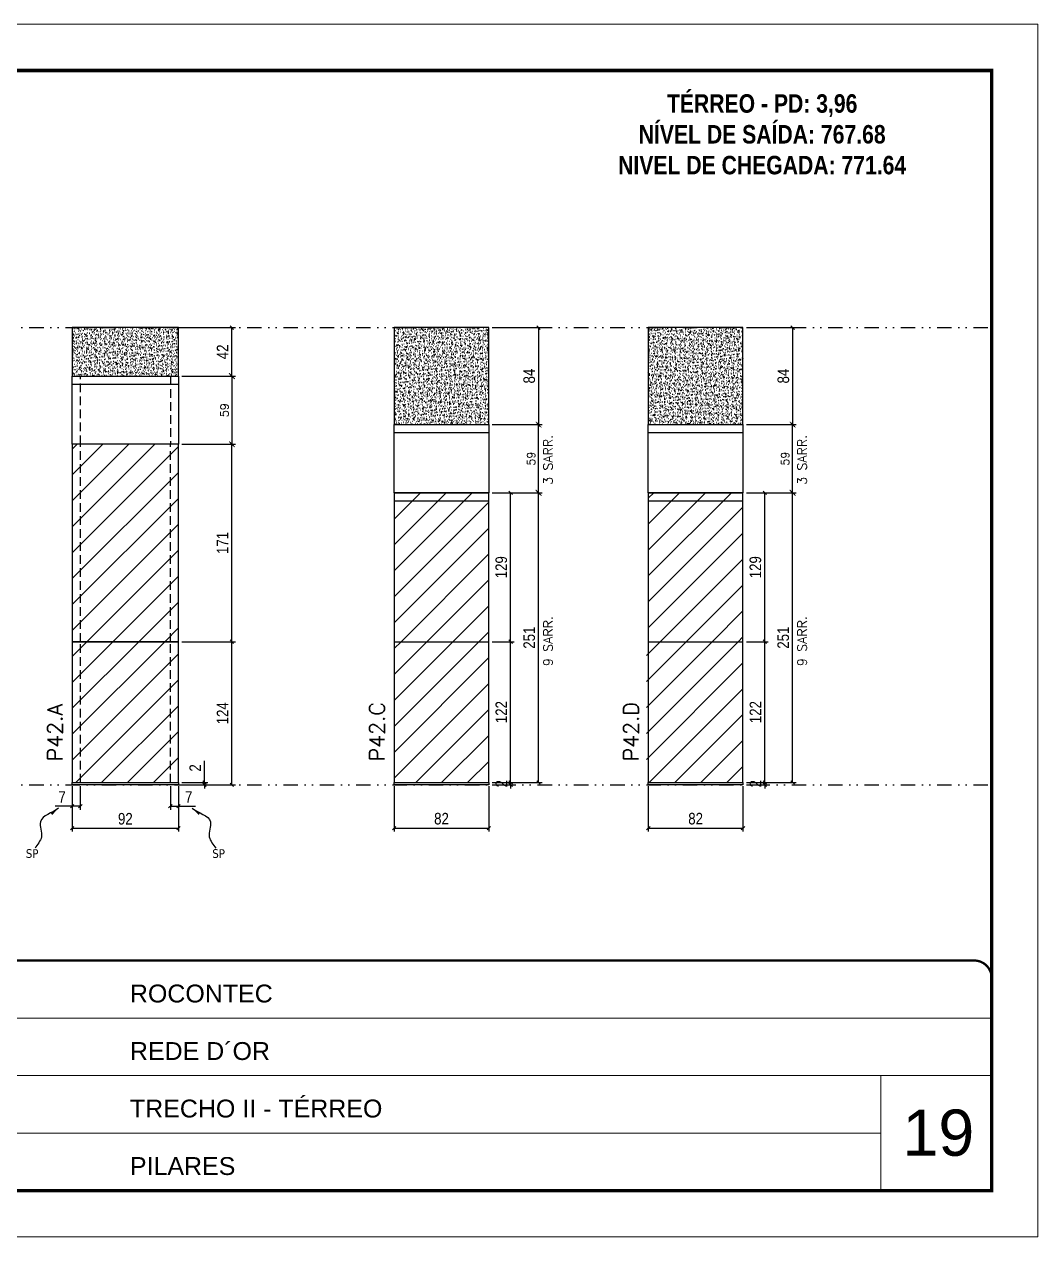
# Model space of a CAD drawing. Extents: x 1945 to 10875, y -3405 to 3369.
# Drawn here: x 5736 to 6614, y -3405 to -2355 of the extents above; entities that cross this region are included whole.
import ezdxf

# ---------------------------------------------------------------- set-up
doc = ezdxf.new("R2010")
doc.units = 0
for name, pattern in [('CONTINUO', [0]), ('DASHED', [0.75, 0.5, -0.25]), ('DIVIDE2', [0.625, 0.25, -0.125, 0, -0.125, 0, -0.125]), ('HIDDEN', [0.375, 0.25, -0.125])]:
    doc.linetypes.add(name, pattern=pattern)
for name, color, linetype, lineweight in [('CARIMBO', 255, 'Continuous', 9), ('Folhas', 255, 'Continuous', 9), ('Hachura', 251, 'Continuous', 9), ('SARRAFO DE PRESSAO', 251, 'DASHED', 9), ('Texto Seção', 7, 'Continuous', 15)]:
    doc.layers.add(name, color=color, linetype=linetype, lineweight=lineweight)
for name, color, linetype in [('COTA', 241, 'Continuous'), ('NOMENCLATURA', 7, 'Continuous'), ('Nível', 160, 'Continuous'), ('Painéis', 200, 'Continuous'), ('SARR_2.2x7', 40, 'Continuous'), ('Sarrafo de Pressão', 42, 'HIDDEN'), ('texto', 7, 'Continuous')]:
    doc.layers.add(name, color=color, linetype=linetype)
doc.styles.add('ARIAL', font='arial.ttf')
doc.styles.add('COTA TECNICA', font='techl___.ttf', dxfattribs={"height": 10})
doc.styles.add('COTA TECNICA-50', font='techl___.ttf', dxfattribs={"height": 10})
doc.styles.add('REGUA-120', font='ROMANS.shx', dxfattribs={"height": 15})
doc.styles.add('ROMANC', font='techb___.ttf', dxfattribs={"height": 2.5})
doc.styles.add('ROMANS', font='romans.shx')
doc.styles.get("Standard").update_dxf_attribs({"font": 'arial.ttf'})
doc.dimstyles.new('COTA PAINEL-50', dxfattribs={"dimtxt": 10, "dimasz": 3, "dimexe": 3, "dimexo": 3, "dimgap": 3, "dimtad": 1, "dimdec": 1, "dimzin": 12, "dimdsep": 46, "dimtxsty": 'COTA TECNICA-50', "dimblk1": 'OBLIQUE', "dimblk2": 'OBLIQUE', "dimsah": 1, "dimcen": 0.9, "dimclrd": 4, "dimclre": 4, "dimclrt": 240, "dimadec": 1, "dimazin": 3, "dimtfac": 1, "dimtdec": 1, "dimtmove": 0, "dimatfit": 3, "dimfxl": 1, "dimtolj": 1, "dimtzin": 12, "dimarcsym": 0})
doc.dimstyles.new('Cota Paínel', dxfattribs={"dimtxt": 7, "dimasz": 5, "dimexe": 3, "dimexo": 3, "dimgap": 3, "dimtad": 1, "dimdec": 1, "dimzin": 12, "dimdsep": 46, "dimtxsty": 'ROMANS', "dimblk": 'ARCHTICK', "dimcen": 0, "dimclrd": 4, "dimclre": 4, "dimclrt": 1, "dimadec": 1, "dimazin": 3, "dimtfac": 1, "dimtdec": 1, "dimtmove": 0, "dimatfit": 3, "dimldrblk": 'OBLIQUE', "dimfxl": 1, "dimtolj": 1, "dimtzin": 12, "dimarcsym": 0})
doc.dimstyles.new('PAINEL', dxfattribs={"dimtxt": 10, "dimasz": 3, "dimexe": 3, "dimexo": 3, "dimgap": 3, "dimtad": 1, "dimdec": 1, "dimzin": 12, "dimdsep": 46, "dimtxsty": 'COTA TECNICA', "dimblk1": 'OBLIQUE', "dimblk2": 'OBLIQUE', "dimsah": 1, "dimcen": 0.9, "dimclrd": 4, "dimclre": 4, "dimclrt": 240, "dimadec": 1, "dimazin": 3, "dimtfac": 1, "dimtdec": 1, "dimtmove": 0, "dimatfit": 3, "dimfxl": 1, "dimtolj": 1, "dimtzin": 12, "dimarcsym": 0})
doc.dimstyles.get("Standard").update_dxf_attribs({"dimtxt": 0.18, "dimasz": 0.18, "dimexe": 0.18, "dimexo": 0.0625, "dimgap": 0.09, "dimtad": 0, "dimtih": 1, "dimtoh": 1, "dimdec": 4, "dimzin": 0, "dimdsep": 46, "dimtxsty": 'Standard', "dimcen": 0.09, "dimadec": 0, "dimazin": 0, "dimtfac": 1, "dimtdec": 4, "dimtofl": 0, "dimtmove": 0, "dimatfit": 3, "dimfxl": 1, "dimtolj": 1, "dimtzin": 0, "dimarcsym": 0})
pattern_1 = [(45, (-127013.754, -34148.98), (-11.2253202, 11.2253202), [])]
pattern_2 = [(45, (-127168.287, -34148.98), (-11.2253202, 11.2253202), [])]
pattern_3 = [(50, (-92.494, 59), (5.46554, -0.4781726), [0.5715, -6.2865]), (355, (-92.494, 59), (-1.0573026, 5.7317054), [0.4572, -5.0292175]), (100.451445, (-92.0387, 58.96), (4.4082374, 5.2535326), [0.4857003, -5.3427073]), (46.1842, (-92.494, 60.524), (8.132371, -1.26127), [0.85725, -9.42975]), (96.63556, (-91.8164, 60.419), (7.122124, 7.422784), [0.728551, -8.014068]), (351.18415, (-92.494, 60.524), (7.122124, 7.422784), [0.685799, -7.543792]), (21, (-91.732, 60.143), (4.5484317, -3.067956), [0.5715, -6.2865]), (326, (-91.732, 60.143), (1.854061, 5.525639), [0.4572, -5.0292]), (71.451445, (-91.353, 59.8873), (6.4024926, 2.457683), [0.4857003, -5.342698]), (37.5, (-92.4941, 59), (0.0926581, 2.53665117), [0, -4.96824, 0, -5.1054, 0, -5.04825]), (7.5, (-92.494, 59), (2.0045899, 3.0054172), [0, -2.91084, 0, -4.85394, 0, -1.92405]), (327.5, (-94.1934, 59), (4.06771786, -0.1718623), [0, -1.905, 0, -5.9436, 0, -7.8867]), (317.5, (-94.9554, 59), (4.4438754, 0.7627947), [0, -2.4765, 0, -3.94716, 0, -5.6007])]

# ---------------------------------------------------------------- blocks, each defined once
blk = doc.blocks.new('9999999999')
at = {"color": 30, "linetype": 'CONTINUO'}
for p, q in [((98564.6, 34379.6), (99584, 34379.6)), ((98564.6, 34329.8), (99488, 34329.8)), ((99584, 34329.8), (99488, 34329.8)), ((99488, 34329.8), (99488, 34230.2)), ((98564.6, 34280), (99488, 34280))]:
    blk.add_line(p, q, dxfattribs=at)
at = {"color": 30, "linetype": 'CONTINUO', "const_width": 2}
blk.add_lwpolyline([(99584, 34230.2), (99584, 34414.4, 0.414214), (99569, 34429.4), (98229, 34429.4, 0.414214), (98214, 34414.4), (98214, 34245.2, 0.414214), (98229, 34230.2), (99584, 34230.2)], format="xyb", dxfattribs=at)
at = {"layer": 'Folhas'}
blk.add_lwpolyline([(98139, 34190.2), (99624, 34190.2), (99624, 35240.2), (98139, 35240.2)], close=True, dxfattribs=at)
at = {"layer": 'Folhas', "color": 30, "const_width": 3}
blk.add_lwpolyline([(98214, 34230.2), (99584, 34230.2), (99584, 35200.2), (98214, 35200.2)], close=True, dxfattribs=at)
at = {"color": 7, "linetype": 'Continuous', "ltscale": 5, "style": 'ARIAL'}
for s, height, p in [('ROCONTEC', 15.48, (98837.7, 34393.1)), ('REDE D´OR', 15.48, (98837.7, 34343.3)), ('TRECHO II - TÉRREO', 15.483, (98837.7, 34293.5)), ('PILARES', 15.48, (98837.7, 34243.7))]:
    blk.add_text(s, height=height, dxfattribs=at).set_placement(p)
blk = doc.blocks.new('_Oblique')
at = {"color": 0, "linetype": 'ByBlock', "lineweight": -2}
blk.add_line((-0.5, -0.5), (0.5, 0.5), dxfattribs=at)
blk = doc.blocks.new('*D487')
at = {"layer": 'COTA', "color": 4, "lineweight": -2, "transparency": 16777216}
for p, q in [((5777.5, -3014.2), (5777.5, -3053.7)), ((5869.5, -3014.2), (5869.5, -3053.7)), ((5777.5, -3050.7), (5869.5, -3050.7))]:
    blk.add_line(p, q, dxfattribs=at)
at = {"layer": 'Defpoints', "color": 0, "transparency": 16777216}
for p in [(5777.5, -3011.2), (5869.5, -3011.2), (5869.5, -3050.7)]:
    blk.add_point(p, dxfattribs=at)
at = {"layer": 'COTA', "color": 4, "lineweight": -2, "transparency": 16777216, "xscale": 3, "yscale": 3, "zscale": 3, "rotation": 180}
blk.add_blockref('_Oblique', (5777.5, -3050.7), dxfattribs=at)
at = {"layer": 'COTA', "color": 4, "lineweight": -2, "transparency": 16777216, "xscale": 3, "yscale": 3, "zscale": 3}
blk.add_blockref('_Oblique', (5869.5, -3050.7), dxfattribs=at)
at = {"layer": 'COTA', "color": 240, "transparency": 16777216, "insert": (5823.5, -3042.6), "char_height": 10, "attachment_point": 5, "style": 'COTA TECNICA'}
blk.add_mtext('\\A1;92', dxfattribs=at)
blk = doc.blocks.new('*D488')
at = {"layer": 'COTA', "color": 4, "lineweight": -2, "transparency": 16777216}
for p, q in [((5872.5, -2617.2), (5918.8, -2617.2)), ((5915.8, -2659.2), (5915.8, -2617.2)), ((5872.5, -2659.2), (5918.8, -2659.2))]:
    blk.add_line(p, q, dxfattribs=at)
at = {"layer": 'Defpoints', "color": 0, "transparency": 16777216}
for p in [(5869.5, -2617.2), (5915.8, -2617.2), (5869.5, -2659.2)]:
    blk.add_point(p, dxfattribs=at)
at = {"layer": 'COTA', "color": 4, "lineweight": -2, "transparency": 16777216, "xscale": 3, "yscale": 3, "zscale": 3}
for p, rotation in [((5915.8, -2617.2), 90), ((5915.8, -2659.2), 270)]:
    blk.add_blockref('_Oblique', p, dxfattribs=dict(at, rotation=rotation))
at = {"layer": 'COTA', "color": 240, "transparency": 16777216, "insert": (5907.7, -2638.2), "char_height": 10, "attachment_point": 5, "rotation": 90, "style": 'COTA TECNICA'}
blk.add_mtext('\\A1;42', dxfattribs=at)
blk = doc.blocks.new('*D489')
at = {"layer": 'COTA', "color": 4, "lineweight": -2, "transparency": 16777216}
for p, q in [((5777.5, -3016.2), (5777.5, -3034.7)), ((5784.5, -3014.2), (5784.5, -3034.7)), ((5777.5, -3031.7), (5762.8, -3031.7)), ((5784.5, -3031.7), (5777.5, -3031.7))]:
    blk.add_line(p, q, dxfattribs=at)
at = {"layer": 'Defpoints', "color": 0, "transparency": 16777216}
for p in [(5777.5, -3013.2), (5784.5, -3011.2), (5777.5, -3031.7)]:
    blk.add_point(p, dxfattribs=at)
at = {"layer": 'COTA', "color": 4, "lineweight": -2, "transparency": 16777216, "xscale": 3, "yscale": 3, "zscale": 3, "rotation": 180}
blk.add_blockref('_Oblique', (5777.5, -3031.7), dxfattribs=at)
at = {"layer": 'COTA', "color": 4, "lineweight": -2, "transparency": 16777216, "xscale": 3, "yscale": 3, "zscale": 3}
blk.add_blockref('_Oblique', (5784.5, -3031.7), dxfattribs=at)
at = {"layer": 'COTA', "color": 240, "transparency": 16777216, "insert": (5768.7, -3023.7), "char_height": 10, "attachment_point": 5, "style": 'COTA TECNICA-50'}
blk.add_mtext('\\A1;7', dxfattribs=at)
blk = doc.blocks.new('*D490')
at = {"layer": 'COTA', "color": 4, "lineweight": -2, "transparency": 16777216}
for p, q in [((5862.5, -3014.2), (5862.5, -3034.7)), ((5869.5, -3016.2), (5869.5, -3034.7)), ((5862.5, -3031.7), (5869.5, -3031.7)), ((5869.5, -3031.7), (5884.2, -3031.7))]:
    blk.add_line(p, q, dxfattribs=at)
at = {"layer": 'Defpoints', "color": 0, "transparency": 16777216}
for p in [(5862.5, -3011.2), (5869.5, -3013.2), (5869.5, -3031.7)]:
    blk.add_point(p, dxfattribs=at)
at = {"layer": 'COTA', "color": 4, "lineweight": -2, "transparency": 16777216, "xscale": 3, "yscale": 3, "zscale": 3, "rotation": 180}
blk.add_blockref('_Oblique', (5862.5, -3031.7), dxfattribs=at)
at = {"layer": 'COTA', "color": 4, "lineweight": -2, "transparency": 16777216, "xscale": 3, "yscale": 3, "zscale": 3}
blk.add_blockref('_Oblique', (5869.5, -3031.7), dxfattribs=at)
at = {"layer": 'COTA', "color": 240, "transparency": 16777216, "insert": (5878.4, -3023.7), "char_height": 10, "attachment_point": 5, "style": 'COTA TECNICA-50'}
blk.add_mtext('\\A1;7', dxfattribs=at)
blk = doc.blocks.new('*D491')
at = {"layer": 'COTA', "color": 4, "lineweight": -2, "transparency": 16777216}
for p, q in [((5872.5, -2889.2), (5918.8, -2889.2)), ((5915.8, -3013.2), (5915.8, -2889.2)), ((5872.5, -3013.2), (5918.8, -3013.2))]:
    blk.add_line(p, q, dxfattribs=at)
at = {"layer": 'Defpoints', "color": 0, "transparency": 16777216}
for p in [(5869.5, -2889.2), (5915.8, -2889.2), (5869.5, -3013.2)]:
    blk.add_point(p, dxfattribs=at)
at = {"layer": 'COTA', "color": 4, "lineweight": -2, "transparency": 16777216, "xscale": 3, "yscale": 3, "zscale": 3}
for p, rotation in [((5915.8, -2889.2), 90), ((5915.8, -3013.2), 270)]:
    blk.add_blockref('_Oblique', p, dxfattribs=dict(at, rotation=rotation))
at = {"layer": 'COTA', "color": 240, "transparency": 16777216, "insert": (5907.7, -2951.2), "char_height": 10, "attachment_point": 5, "rotation": 90, "style": 'COTA TECNICA-50'}
blk.add_mtext('\\A1;124', dxfattribs=at)
blk = doc.blocks.new('*D492')
at = {"layer": 'COTA', "color": 4, "lineweight": -2, "transparency": 16777216}
for p, q in [((5892, -3011.2), (5892, -2992.4)), ((5872.5, -3011.2), (5895, -3011.2)), ((5872.5, -3013.2), (5895, -3013.2)), ((5892, -3013.2), (5892, -3011.2)), ((5892, -3013.2), (5892, -3016.2))]:
    blk.add_line(p, q, dxfattribs=at)
at = {"layer": 'Defpoints', "color": 0, "transparency": 16777216}
for p in [(5869.5, -3011.2), (5869.5, -3013.2), (5892, -3013.2)]:
    blk.add_point(p, dxfattribs=at)
at = {"layer": 'COTA', "color": 4, "lineweight": -2, "transparency": 16777216, "xscale": 3, "yscale": 3, "zscale": 3}
for p, rotation in [((5892, -3011.2), 270), ((5892, -3013.2), 90)]:
    blk.add_blockref('_Oblique', p, dxfattribs=dict(at, rotation=rotation))
at = {"layer": 'COTA', "color": 240, "transparency": 16777216, "insert": (5884, -2998.5), "char_height": 10, "attachment_point": 5, "rotation": 90, "style": 'COTA TECNICA-50'}
blk.add_mtext('\\A1;2', dxfattribs=at)
blk = doc.blocks.new('*D509')
at = {"layer": 'COTA', "color": 4, "lineweight": -2, "transparency": 16777216}
for p, q in [((6056.3, -3014.2), (6056.3, -3053.6)), ((6138.3, -3014.2), (6138.3, -3053.6)), ((6056.3, -3050.6), (6138.3, -3050.6))]:
    blk.add_line(p, q, dxfattribs=at)
at = {"layer": 'Defpoints', "color": 0, "transparency": 16777216}
for p in [(6056.3, -3011.2), (6138.3, -3011.2), (6138.3, -3050.6)]:
    blk.add_point(p, dxfattribs=at)
at = {"layer": 'COTA', "color": 4, "lineweight": -2, "transparency": 16777216, "xscale": 3, "yscale": 3, "zscale": 3, "rotation": 180}
blk.add_blockref('_Oblique', (6056.3, -3050.6), dxfattribs=at)
at = {"layer": 'COTA', "color": 4, "lineweight": -2, "transparency": 16777216, "xscale": 3, "yscale": 3, "zscale": 3}
blk.add_blockref('_Oblique', (6138.3, -3050.6), dxfattribs=at)
at = {"layer": 'COTA', "color": 240, "transparency": 16777216, "insert": (6097.3, -3042.5), "char_height": 10, "attachment_point": 5, "style": 'COTA TECNICA'}
blk.add_mtext('\\A1;82', dxfattribs=at)
blk = doc.blocks.new('*D510')
at = {"layer": 'COTA', "color": 4, "lineweight": -2, "transparency": 16777216}
for p, q in [((6141.3, -3011.2), (6160.2, -3011.2)), ((6141.3, -3013.2), (6160.2, -3013.2)), ((6157.2, -3011.2), (6157.2, -3008.2)), ((6157.2, -3013.2), (6157.2, -3011.2)), ((6157.2, -3013.2), (6157.2, -3016.2))]:
    blk.add_line(p, q, dxfattribs=at)
at = {"layer": 'Defpoints', "color": 0, "transparency": 16777216}
for p in [(6138.3, -3011.2), (6138.3, -3013.2), (6157.2, -3011.2)]:
    blk.add_point(p, dxfattribs=at)
at = {"layer": 'COTA', "color": 4, "lineweight": -2, "transparency": 16777216, "xscale": 3, "yscale": 3, "zscale": 3}
for p, rotation in [((6157.2, -3011.2), 270), ((6157.2, -3013.2), 90)]:
    blk.add_blockref('_Oblique', p, dxfattribs=dict(at, rotation=rotation))
at = {"layer": 'COTA', "color": 240, "transparency": 16777216, "insert": (6149.2, -3012.2), "char_height": 10, "attachment_point": 5, "rotation": 90, "style": 'COTA TECNICA-50'}
blk.add_mtext('\\A1;2', dxfattribs=at)
blk = doc.blocks.new('*D544')
at = {"layer": 'COTA', "color": 4, "linetype": 'ByBlock', "lineweight": -2, "transparency": 16777216}
for p, q in [((6141.3, -2617.2), (6184.4, -2617.2)), ((6181.4, -2617.2), (6181.4, -2701.2)), ((6141.3, -2701.2), (6184.4, -2701.2))]:
    blk.add_line(p, q, dxfattribs=at)
at = {"layer": 'Defpoints', "color": 0, "linetype": 'ByBlock', "transparency": 16777216}
for p in [(6138.3, -2617.2), (6138.3, -2701.2), (6181.4, -2701.2)]:
    blk.add_point(p, dxfattribs=at)
at = {"layer": 'COTA', "color": 4, "linetype": 'ByBlock', "lineweight": -2, "transparency": 16777216, "xscale": 3, "yscale": 3, "zscale": 3}
for p, rotation in [((6181.4, -2617.2), 90), ((6181.4, -2701.2), 270)]:
    blk.add_blockref('_Oblique', p, dxfattribs=dict(at, rotation=rotation))
at = {"layer": 'COTA', "color": 240, "linetype": 'ByBlock', "transparency": 16777216, "insert": (6173.3, -2659.2), "char_height": 10, "attachment_point": 5, "rotation": 90, "style": 'COTA TECNICA'}
blk.add_mtext('\\A1;84', dxfattribs=at)
blk = doc.blocks.new('*D545')
at = {"layer": 'COTA', "color": 4, "linetype": 'ByBlock', "lineweight": -2, "transparency": 16777216}
for p, q in [((6141.3, -2760.2), (6184.4, -2760.2)), ((6181.4, -3011.2), (6181.4, -2760.2)), ((6141.3, -3011.2), (6184.4, -3011.2))]:
    blk.add_line(p, q, dxfattribs=at)
at = {"layer": 'Defpoints', "color": 0, "linetype": 'ByBlock', "transparency": 16777216}
for p in [(6138.3, -2760.2), (6181.4, -2760.2), (6138.3, -3011.2)]:
    blk.add_point(p, dxfattribs=at)
at = {"layer": 'COTA', "color": 4, "linetype": 'ByBlock', "lineweight": -2, "transparency": 16777216, "xscale": 3, "yscale": 3, "zscale": 3}
for p, rotation in [((6181.4, -2760.2), 90), ((6181.4, -3011.2), 270)]:
    blk.add_blockref('_Oblique', p, dxfattribs=dict(at, rotation=rotation))
at = {"layer": 'COTA', "color": 240, "linetype": 'ByBlock', "transparency": 16777216, "insert": (6173.3, -2885.7), "char_height": 10, "attachment_point": 5, "rotation": 90, "style": 'COTA TECNICA'}
blk.add_mtext('\\A1;251', dxfattribs=at)
blk = doc.blocks.new('*D511')
at = {"layer": 'COTA', "color": 4, "lineweight": -2, "transparency": 16777216}
for p, q in [((6276.4, -3014.2), (6276.4, -3053.6)), ((6358.4, -3014.2), (6358.4, -3053.6)), ((6276.4, -3050.6), (6358.4, -3050.6))]:
    blk.add_line(p, q, dxfattribs=at)
at = {"layer": 'Defpoints', "color": 0, "transparency": 16777216}
for p in [(6276.4, -3011.2), (6358.4, -3011.2), (6358.4, -3050.6)]:
    blk.add_point(p, dxfattribs=at)
at = {"layer": 'COTA', "color": 4, "lineweight": -2, "transparency": 16777216, "xscale": 3, "yscale": 3, "zscale": 3, "rotation": 180}
blk.add_blockref('_Oblique', (6276.4, -3050.6), dxfattribs=at)
at = {"layer": 'COTA', "color": 4, "lineweight": -2, "transparency": 16777216, "xscale": 3, "yscale": 3, "zscale": 3}
blk.add_blockref('_Oblique', (6358.4, -3050.6), dxfattribs=at)
at = {"layer": 'COTA', "color": 240, "transparency": 16777216, "insert": (6317.4, -3042.5), "char_height": 10, "attachment_point": 5, "style": 'COTA TECNICA'}
blk.add_mtext('\\A1;82', dxfattribs=at)
blk = doc.blocks.new('*D512')
at = {"layer": 'COTA', "color": 4, "lineweight": -2, "transparency": 16777216}
for p, q in [((6361.4, -3011.2), (6380.3, -3011.2)), ((6361.4, -3013.2), (6380.3, -3013.2)), ((6377.3, -3011.2), (6377.3, -3008.2)), ((6377.3, -3013.2), (6377.3, -3011.2)), ((6377.3, -3013.2), (6377.3, -3016.2))]:
    blk.add_line(p, q, dxfattribs=at)
at = {"layer": 'Defpoints', "color": 0, "transparency": 16777216}
for p in [(6358.4, -3011.2), (6358.4, -3013.2), (6377.3, -3011.2)]:
    blk.add_point(p, dxfattribs=at)
at = {"layer": 'COTA', "color": 4, "lineweight": -2, "transparency": 16777216, "xscale": 3, "yscale": 3, "zscale": 3}
for p, rotation in [((6377.3, -3011.2), 270), ((6377.3, -3013.2), 90)]:
    blk.add_blockref('_Oblique', p, dxfattribs=dict(at, rotation=rotation))
at = {"layer": 'COTA', "color": 240, "transparency": 16777216, "insert": (6369.3, -3012.2), "char_height": 10, "attachment_point": 5, "rotation": 90, "style": 'COTA TECNICA-50'}
blk.add_mtext('\\A1;2', dxfattribs=at)
blk = doc.blocks.new('*D546')
at = {"layer": 'COTA', "color": 4, "linetype": 'ByBlock', "lineweight": -2, "transparency": 16777216}
for p, q in [((6361.4, -2617.2), (6404.4, -2617.2)), ((6401.4, -2617.2), (6401.4, -2701.2)), ((6361.4, -2701.2), (6404.4, -2701.2))]:
    blk.add_line(p, q, dxfattribs=at)
at = {"layer": 'Defpoints', "color": 0, "linetype": 'ByBlock', "transparency": 16777216}
for p in [(6358.4, -2617.2), (6358.4, -2701.2), (6401.4, -2701.2)]:
    blk.add_point(p, dxfattribs=at)
at = {"layer": 'COTA', "color": 4, "linetype": 'ByBlock', "lineweight": -2, "transparency": 16777216, "xscale": 3, "yscale": 3, "zscale": 3}
for p, rotation in [((6401.4, -2617.2), 90), ((6401.4, -2701.2), 270)]:
    blk.add_blockref('_Oblique', p, dxfattribs=dict(at, rotation=rotation))
at = {"layer": 'COTA', "color": 240, "linetype": 'ByBlock', "transparency": 16777216, "insert": (6393.4, -2659.2), "char_height": 10, "attachment_point": 5, "rotation": 90, "style": 'COTA TECNICA'}
blk.add_mtext('\\A1;84', dxfattribs=at)
blk = doc.blocks.new('*D547')
at = {"layer": 'COTA', "color": 4, "linetype": 'ByBlock', "lineweight": -2, "transparency": 16777216}
for p, q in [((6361.4, -2760.2), (6404.4, -2760.2)), ((6401.4, -3011.2), (6401.4, -2760.2)), ((6361.4, -3011.2), (6404.4, -3011.2))]:
    blk.add_line(p, q, dxfattribs=at)
at = {"layer": 'Defpoints', "color": 0, "linetype": 'ByBlock', "transparency": 16777216}
for p in [(6358.4, -2760.2), (6401.4, -2760.2), (6358.4, -3011.2)]:
    blk.add_point(p, dxfattribs=at)
at = {"layer": 'COTA', "color": 4, "linetype": 'ByBlock', "lineweight": -2, "transparency": 16777216, "xscale": 3, "yscale": 3, "zscale": 3}
for p, rotation in [((6401.4, -2760.2), 90), ((6401.4, -3011.2), 270)]:
    blk.add_blockref('_Oblique', p, dxfattribs=dict(at, rotation=rotation))
at = {"layer": 'COTA', "color": 240, "linetype": 'ByBlock', "transparency": 16777216, "insert": (6393.3, -2885.7), "char_height": 10, "attachment_point": 5, "rotation": 90, "style": 'COTA TECNICA'}
blk.add_mtext('\\A1;251', dxfattribs=at)
blk = doc.blocks.new('*D548')
at = {"layer": 'COTA', "color": 4, "linetype": 'ByBlock', "lineweight": -2, "transparency": 16777216}
for p, q in [((5872.5, -2718.2), (5918.8, -2718.2)), ((5915.8, -2889.2), (5915.8, -2718.2)), ((5872.5, -2889.2), (5918.8, -2889.2))]:
    blk.add_line(p, q, dxfattribs=at)
at = {"layer": 'Defpoints', "color": 0, "linetype": 'ByBlock', "transparency": 16777216}
for p in [(5869.5, -2718.2), (5915.8, -2718.2), (5869.5, -2889.2)]:
    blk.add_point(p, dxfattribs=at)
at = {"layer": 'COTA', "color": 4, "linetype": 'ByBlock', "lineweight": -2, "transparency": 16777216, "xscale": 3, "yscale": 3, "zscale": 3}
for p, rotation in [((5915.8, -2718.2), 90), ((5915.8, -2889.2), 270)]:
    blk.add_blockref('_Oblique', p, dxfattribs=dict(at, rotation=rotation))
at = {"layer": 'COTA', "color": 240, "linetype": 'ByBlock', "transparency": 16777216, "insert": (5907.7, -2803.7), "char_height": 10, "attachment_point": 5, "rotation": 90, "style": 'COTA TECNICA'}
blk.add_mtext('\\A1;171', dxfattribs=at)
blk = doc.blocks.new('*D549')
at = {"layer": 'COTA', "color": 4, "linetype": 'ByBlock', "lineweight": -2, "transparency": 16777216}
for p, q in [((6141.3, -2889.2), (6160.2, -2889.2)), ((6157.2, -3011.2), (6157.2, -2889.2)), ((6141.3, -3011.2), (6160.2, -3011.2))]:
    blk.add_line(p, q, dxfattribs=at)
at = {"layer": 'Defpoints', "color": 0, "linetype": 'ByBlock', "transparency": 16777216}
for p in [(6138.3, -2889.2), (6157.2, -2889.2), (6138.3, -3011.2)]:
    blk.add_point(p, dxfattribs=at)
at = {"layer": 'COTA', "color": 4, "linetype": 'ByBlock', "lineweight": -2, "transparency": 16777216, "xscale": 3, "yscale": 3, "zscale": 3}
for p, rotation in [((6157.2, -2889.2), 90), ((6157.2, -3011.2), 270)]:
    blk.add_blockref('_Oblique', p, dxfattribs=dict(at, rotation=rotation))
at = {"layer": 'COTA', "color": 240, "linetype": 'ByBlock', "transparency": 16777216, "insert": (6149.1, -2950.2), "char_height": 10, "attachment_point": 5, "rotation": 90, "style": 'COTA TECNICA'}
blk.add_mtext('\\A1;122', dxfattribs=at)
blk = doc.blocks.new('*D550')
at = {"layer": 'COTA', "color": 4, "linetype": 'ByBlock', "lineweight": -2, "transparency": 16777216}
for p, q in [((6141.3, -2760.2), (6160.2, -2760.2)), ((6157.2, -2889.2), (6157.2, -2760.2)), ((6141.3, -2889.2), (6160.2, -2889.2))]:
    blk.add_line(p, q, dxfattribs=at)
at = {"layer": 'Defpoints', "color": 0, "linetype": 'ByBlock', "transparency": 16777216}
for p in [(6138.3, -2760.2), (6157.2, -2760.2), (6138.3, -2889.2)]:
    blk.add_point(p, dxfattribs=at)
at = {"layer": 'COTA', "color": 4, "linetype": 'ByBlock', "lineweight": -2, "transparency": 16777216, "xscale": 3, "yscale": 3, "zscale": 3}
for p, rotation in [((6157.2, -2760.2), 90), ((6157.2, -2889.2), 270)]:
    blk.add_blockref('_Oblique', p, dxfattribs=dict(at, rotation=rotation))
at = {"layer": 'COTA', "color": 240, "linetype": 'ByBlock', "transparency": 16777216, "insert": (6149.1, -2824.7), "char_height": 10, "attachment_point": 5, "rotation": 90, "style": 'COTA TECNICA'}
blk.add_mtext('\\A1;129', dxfattribs=at)
blk = doc.blocks.new('*D551')
at = {"layer": 'COTA', "color": 4, "linetype": 'ByBlock', "lineweight": -2, "transparency": 16777216}
for p, q in [((6141.3, -2889.2), (6160.2, -2889.2)), ((6157.2, -3011.2), (6157.2, -2889.2)), ((6141.3, -3011.2), (6160.2, -3011.2))]:
    blk.add_line(p, q, dxfattribs=at)
at = {"layer": 'Defpoints', "color": 0, "linetype": 'ByBlock', "transparency": 16777216}
for p in [(6138.3, -2889.2), (6157.2, -2889.2), (6138.3, -3011.2)]:
    blk.add_point(p, dxfattribs=at)
at = {"layer": 'COTA', "color": 4, "linetype": 'ByBlock', "lineweight": -2, "transparency": 16777216, "xscale": 3, "yscale": 3, "zscale": 3}
for p, rotation in [((6157.2, -2889.2), 90), ((6157.2, -3011.2), 270)]:
    blk.add_blockref('_Oblique', p, dxfattribs=dict(at, rotation=rotation))
at = {"layer": 'COTA', "color": 240, "linetype": 'ByBlock', "transparency": 16777216, "insert": (6149.1, -2950.2), "char_height": 10, "attachment_point": 5, "rotation": 90, "style": 'COTA TECNICA'}
blk.add_mtext('\\A1;122', dxfattribs=at)
blk = doc.blocks.new('*D513')
at = {"layer": 'COTA', "color": 4, "linetype": 'ByBlock', "lineweight": -2, "transparency": 16777216}
for p, q in [((6361.4, -2760.2), (6380.3, -2760.2)), ((6377.3, -2889.2), (6377.3, -2760.2)), ((6361.4, -2889.2), (6380.3, -2889.2))]:
    blk.add_line(p, q, dxfattribs=at)
at = {"layer": 'Defpoints', "color": 0, "linetype": 'ByBlock', "transparency": 16777216}
for p in [(6358.4, -2760.2), (6377.3, -2760.2), (6358.4, -2889.2)]:
    blk.add_point(p, dxfattribs=at)
at = {"layer": 'COTA', "color": 4, "linetype": 'ByBlock', "lineweight": -2, "transparency": 16777216, "xscale": 3, "yscale": 3, "zscale": 3}
for p, rotation in [((6377.3, -2760.2), 90), ((6377.3, -2889.2), 270)]:
    blk.add_blockref('_Oblique', p, dxfattribs=dict(at, rotation=rotation))
at = {"layer": 'COTA', "color": 240, "linetype": 'ByBlock', "transparency": 16777216, "insert": (6369.2, -2824.7), "char_height": 10, "attachment_point": 5, "rotation": 90, "style": 'COTA TECNICA'}
blk.add_mtext('\\A1;129', dxfattribs=at)
blk = doc.blocks.new('*D531')
at = {"layer": 'COTA', "color": 4, "linetype": 'ByBlock', "lineweight": -2, "transparency": 16777216}
for p, q in [((6361.4, -2889.2), (6380.3, -2889.2)), ((6377.3, -3011.2), (6377.3, -2889.2)), ((6361.4, -3011.2), (6380.3, -3011.2))]:
    blk.add_line(p, q, dxfattribs=at)
at = {"layer": 'Defpoints', "color": 0, "linetype": 'ByBlock', "transparency": 16777216}
for p in [(6358.4, -2889.2), (6377.3, -2889.2), (6358.4, -3011.2)]:
    blk.add_point(p, dxfattribs=at)
at = {"layer": 'COTA', "color": 4, "linetype": 'ByBlock', "lineweight": -2, "transparency": 16777216, "xscale": 3, "yscale": 3, "zscale": 3}
for p, rotation in [((6377.3, -2889.2), 90), ((6377.3, -3011.2), 270)]:
    blk.add_blockref('_Oblique', p, dxfattribs=dict(at, rotation=rotation))
at = {"layer": 'COTA', "color": 240, "linetype": 'ByBlock', "transparency": 16777216, "insert": (6369.2, -2950.2), "char_height": 10, "attachment_point": 5, "rotation": 90, "style": 'COTA TECNICA'}
blk.add_mtext('\\A1;122', dxfattribs=at)
blk = doc.blocks.new('_ArchTick')
at = {"color": 0, "linetype": 'ByBlock', "const_width": 0.15}
blk.add_lwpolyline([(-0.5, -0.5), (0.5, 0.5)], dxfattribs=at)
blk = doc.blocks.new('*D565')
at = {"layer": 'COTA', "color": 4, "lineweight": -2, "transparency": 16777216}
for p, q in [((5872.5, -2659.2), (5918.8, -2659.2)), ((5915.8, -2659.2), (5915.8, -2718.2)), ((5872.5, -2718.2), (5918.8, -2718.2))]:
    blk.add_line(p, q, dxfattribs=at)
at = {"layer": 'Defpoints', "color": 0, "transparency": 16777216}
for p in [(5869.5, -2659.2), (5869.5, -2718.2), (5915.8, -2718.2)]:
    blk.add_point(p, dxfattribs=at)
at = {"layer": 'COTA', "color": 4, "lineweight": -2, "transparency": 16777216, "xscale": 5, "yscale": 5, "zscale": 5}
for p, rotation in [((5915.8, -2659.2), 90), ((5915.8, -2718.2), 270)]:
    blk.add_blockref('_ArchTick', p, dxfattribs=dict(at, rotation=rotation))
at = {"layer": 'COTA', "color": 1, "transparency": 16777216, "insert": (5909.3, -2688.7), "char_height": 7, "attachment_point": 5, "rotation": 90, "style": 'ROMANS'}
blk.add_mtext('\\A1;59', dxfattribs=at)
blk = doc.blocks.new('*D566')
at = {"layer": 'COTA', "color": 4, "lineweight": -2, "transparency": 16777216}
for p, q in [((6361.4, -2701.2), (6404.4, -2701.2)), ((6401.4, -2760.2), (6401.4, -2701.2)), ((6361.4, -2760.2), (6404.4, -2760.2))]:
    blk.add_line(p, q, dxfattribs=at)
at = {"layer": 'Defpoints', "color": 0, "transparency": 16777216}
for p in [(6358.4, -2701.2), (6401.4, -2701.2), (6358.4, -2760.2)]:
    blk.add_point(p, dxfattribs=at)
at = {"layer": 'COTA', "color": 4, "lineweight": -2, "transparency": 16777216, "xscale": 5, "yscale": 5, "zscale": 5}
for p, rotation in [((6401.4, -2701.2), 90), ((6401.4, -2760.2), 270)]:
    blk.add_blockref('_ArchTick', p, dxfattribs=dict(at, rotation=rotation))
at = {"layer": 'COTA', "color": 1, "transparency": 16777216, "insert": (6394.9, -2730.7), "char_height": 7, "attachment_point": 5, "rotation": 90, "style": 'ROMANS'}
blk.add_mtext('\\A1;59', dxfattribs=at)
blk = doc.blocks.new('*D567')
at = {"layer": 'COTA', "color": 4, "lineweight": -2, "transparency": 16777216}
for p, q in [((6141.3, -2701.2), (6184.4, -2701.2)), ((6181.4, -2760.2), (6181.4, -2701.2)), ((6141.3, -2760.2), (6184.4, -2760.2))]:
    blk.add_line(p, q, dxfattribs=at)
at = {"layer": 'Defpoints', "color": 0, "transparency": 16777216}
for p in [(6138.3, -2701.2), (6181.4, -2701.2), (6138.3, -2760.2)]:
    blk.add_point(p, dxfattribs=at)
at = {"layer": 'COTA', "color": 4, "lineweight": -2, "transparency": 16777216, "xscale": 5, "yscale": 5, "zscale": 5}
for p, rotation in [((6181.4, -2701.2), 90), ((6181.4, -2760.2), 270)]:
    blk.add_blockref('_ArchTick', p, dxfattribs=dict(at, rotation=rotation))
at = {"layer": 'COTA', "color": 1, "transparency": 16777216, "insert": (6174.9, -2730.7), "char_height": 7, "attachment_point": 5, "rotation": 90, "style": 'ROMANS'}
blk.add_mtext('\\A1;59', dxfattribs=at)

msp = doc.modelspace()

# ---------------------------------------------------------------- hatches: boundary and pattern name
at = {"layer": 'COTA', "linetype": 'ByBlock'}
h = msp.add_hatch(dxfattribs=at)
h.set_pattern_fill('AR-CONC', color=256, scale=0.03)
h.set_pattern_definition([(50, (62.0387, 59), (5.46554, -0.4781726), [0.5715, -6.2865]), (355, (62.039, 59), (-1.0573026, 5.7317054), [0.4572, -5.0292175]), (100.45144, (62.494, 58.96), (4.4082374, 5.2535326), [0.4857003, -5.3427073]), (46.1842, (62.039, 60.524), (8.132371, -1.26127), [0.85725, -9.42975]), (96.63556, (62.7164, 60.419), (7.122124, 7.422784), [0.728551, -8.014068]), (351.18415, (62.039, 60.524), (7.122124, 7.422784), [0.685799, -7.543792]), (21, (62.8007, 60.143), (4.5484317, -3.067956), [0.5715, -6.2865]), (326, (62.801, 60.143), (1.854061, 5.525639), [0.4572, -5.0292]), (71.451445, (63.18, 59.8873), (6.4024926, 2.457683), [0.4857003, -5.342698]), (37.5, (62.0387, 59), (0.0926581, 2.53665117), [0, -4.96824, 0, -5.1054, 0, -5.04825]), (7.5, (62.0387, 59), (2.0045899, 3.0054172), [0, -2.91084, 0, -4.85394, 0, -1.92405]), (327.5, (60.3395, 59), (4.06771786, -0.1718623), [0, -1.905, 0, -5.9436, 0, -7.8867]), (317.5, (59.5775, 59), (4.4438754, 0.7627947), [0, -2.4765, 0, -3.94716, 0, -5.6007])])
h.paths.add_polyline_path([(5869.52, -2617.22), (5777.52, -2617.22), (5777.52, -2659.22), (5869.52, -2659.22)])
h = msp.add_hatch(dxfattribs=at)
h.set_pattern_fill('AR-CONC', color=256, scale=0.03)
h.set_pattern_definition(pattern_3)
h.paths.add_polyline_path([(6138.29, -2617.22), (6056.29, -2617.22), (6056.29, -2701.22), (6138.29, -2701.22)])
h = msp.add_hatch(dxfattribs=at)
h.set_pattern_fill('AR-CONC', color=256, scale=0.03)
h.set_pattern_definition(pattern_3)
h.paths.add_polyline_path([(6358.36, -2617.22), (6276.36, -2617.22), (6276.36, -2701.22), (6358.36, -2701.22)])
at = {"layer": 'Hachura', "linetype": 'ByBlock'}
h = msp.add_hatch(dxfattribs=at)
h.set_pattern_fill('ANSI31', color=256, scale=5)
h.set_pattern_definition(pattern_1)
h.paths.add_polyline_path([(5869.52, -2718.22), (5777.52, -2718.22), (5777.52, -2889.22), (5869.52, -2889.22)])
h = msp.add_hatch(dxfattribs=at)
h.set_pattern_fill('ANSI31', color=256, scale=5)
h.set_pattern_definition(pattern_2)
h.paths.add_polyline_path([(6138.29, -2760.22), (6056.29, -2760.22), (6056.29, -2889.22), (6138.29, -2889.22)])
h = msp.add_hatch(dxfattribs=at)
h.set_pattern_fill('ANSI31', color=256, scale=5)
h.set_pattern_definition(pattern_2)
h.paths.add_polyline_path([(6358.36, -2760.22), (6276.36, -2760.22), (6276.36, -2889.22), (6358.36, -2889.22)])
h = msp.add_hatch(dxfattribs=at)
h.set_pattern_fill('ANSI31', color=256, scale=5)
h.set_pattern_definition(pattern_1)
h.paths.add_polyline_path([(5869.52, -2889.22), (5777.52, -2889.22), (5777.52, -3011.22), (5869.52, -3011.22)])
h = msp.add_hatch(dxfattribs=at)
h.set_pattern_fill('ANSI31', color=256, scale=5)
h.set_pattern_definition(pattern_2)
h.paths.add_polyline_path([(6138.29, -2889.22), (6056.29, -2889.22), (6056.29, -3011.22), (6138.29, -3011.22)])
h = msp.add_hatch(dxfattribs=at)
h.set_pattern_fill('ANSI31', color=256, scale=5)
h.set_pattern_definition(pattern_2)
h.paths.add_polyline_path([(6358.36, -2889.22), (6274.72, -2889.22), (6274.72, -3011.22), (6358.36, -3011.22)])

# ---------------------------------------------------------------- linework, layer by layer
at = {"layer": 'COTA', "linetype": 'ByBlock'}
for points in [[(5777.52, -2659.22), (5869.52, -2659.22), (5869.52, -2617.22), (5777.52, -2617.22)], [(6056.29, -2701.22), (6138.29, -2701.22), (6138.29, -2617.22), (6056.29, -2617.22)], [(6276.36, -2701.22), (6358.36, -2701.22), (6358.36, -2617.22), (6276.36, -2617.22)]]:
    msp.add_lwpolyline(points, close=True, dxfattribs=at)
at = {"layer": 'Nível', "color": 4, "linetype": 'DIVIDE2', "ltscale": 50}
for p, q in [((5614.45, -2617.22), (6573.71, -2617.22)), ((5614.45, -3013.22), (6573.71, -3013.22))]:
    msp.add_line(p, q, dxfattribs=at)
at = {"layer": 'Painéis'}
for p, q in [((5777.52, -2659.22), (5869.52, -2659.22)), ((5777.52, -2718.22), (5777.52, -2659.22)), ((5869.52, -2659.22), (5869.52, -2718.22)), ((5869.52, -2718.22), (5777.52, -2718.22)), ((6056.29, -2760.22), (6138.29, -2760.22)), ((6138.29, -2760.22), (6056.29, -2760.22)), ((6056.29, -2760.22), (6056.29, -2760.22)), ((6138.29, -2760.22), (6138.29, -2760.22)), ((6056.29, -2889.22), (6138.29, -2889.22)), ((6276.36, -2889.22), (6358.36, -2889.22))]:
    msp.add_line(p, q, dxfattribs=at)
for points in [[(6056.29, -2701.22), (6138.29, -2701.22), (6138.29, -2760.22), (6056.29, -2760.22)], [(6276.36, -2701.22), (6358.36, -2701.22), (6358.36, -2760.22), (6276.36, -2760.22)], [(5777.52, -2889.22), (5869.52, -2889.22), (5869.52, -2718.22), (5777.52, -2718.22)], [(6056.29, -3011.22), (6138.29, -3011.22), (6138.29, -2760.22), (6056.29, -2760.22)], [(6276.36, -3011.22), (6358.36, -3011.22), (6358.36, -2760.22), (6276.36, -2760.22)], [(6276.36, -2760.22), (6358.36, -2760.22), (6358.36, -2760.22), (6276.36, -2760.22)], [(5777.52, -3011.22), (5869.52, -3011.22), (5869.52, -2889.22), (5777.52, -2889.22)], [(5777.52, -3011.22), (5869.52, -3011.22), (5869.52, -3013.22), (5777.52, -3013.22)], [(6056.29, -3011.22), (6138.29, -3011.22), (6138.29, -3013.22), (6056.29, -3013.22)], [(6276.36, -3011.22), (6358.36, -3011.22), (6358.36, -3013.22), (6276.36, -3013.22)]]:
    msp.add_lwpolyline(points, close=True, dxfattribs=at)
at = {"layer": 'SARR_2.2x7'}
for p, q in [((5777.52, -2666.22), (5869.52, -2666.22)), ((6138.29, -2708.22), (6056.29, -2708.22)), ((6358.36, -2708.22), (6276.36, -2708.22)), ((6056.29, -2767.22), (6138.29, -2767.22)), ((6276.36, -2767.22), (6358.36, -2767.22))]:
    msp.add_line(p, q, dxfattribs=at)
at = {"layer": 'Sarrafo de Pressão', "ltscale": 30}
for p, q in [((5784.52, -2718.22), (5784.52, -2659.22)), ((5862.52, -2659.22), (5862.52, -2718.22)), ((5784.52, -2889.22), (5784.52, -2718.22)), ((5862.52, -2889.22), (5862.52, -2718.22)), ((5784.52, -3011.22), (5784.52, -2889.22)), ((5862.52, -3011.22), (5862.52, -2889.22))]:
    msp.add_line(p, q, dxfattribs=at)

# ---------------------------------------------------------------- block references
at = {"layer": 'SARRAFO DE PRESSAO', "color": 6, "linetype": 'ByBlock'}
msp.add_blockref('9999999999', (-93010.27, -37594.71), dxfattribs=at)

# ---------------------------------------------------------------- texts
at = {"layer": 'CARIMBO', "style": 'ARIAL'}
msp.add_text('19', height=40, dxfattribs=at).set_placement((6496.57, -3334.36))
at = {"layer": 'NOMENCLATURA', "color": 2, "insert": (6375.03, -2388.44), "char_height": 16, "attachment_point": 2, "style": 'ROMANC'}
msp.add_mtext_dynamic_manual_height_columns('\\PTÉRREO - PD: 3,96\\PNÍVEL DE SAÍDA: 767.68\\PNIVEL DE CHEGADA: 771.64', width=300.2766, gutter_width=1, heights=[0], dxfattribs=at)
at = {"layer": 'texto', "color": 0, "char_height": 7.5, "attachment_point": 5}
for insert in [(5742.74, -3072.71), (5904.29, -3072.71)]:
    msp.add_mtext('{\\fTahoma|b0|i0|c0|p34;\\C4;SP}', dxfattribs=dict(at, insert=insert))
at = {"layer": 'Texto Seção', "linetype": 'Continuous', "style": 'ROMANS'}
for s, p in [('3 SARR.', (6193.56, -2753.34)), ('3 SARR.', (6413.63, -2753.34)), ('9 SARR.', (6193.56, -2910.3)), ('9 SARR.', (6413.63, -2910.3))]:
    msp.add_text(s, height=8, rotation=90, dxfattribs=at).set_placement(p)
at = {"layer": 'Texto Seção', "char_height": 13, "width": 285.3299, "attachment_point": 7, "rotation": 90, "style": 'REGUA-120'}
for s, insert in [('P42.A', (5768.97, -2992.75)), ('P42.C', (6047.96, -2992.75)), ('P42.D', (6268.03, -2992.75))]:
    msp.add_mtext(s, dxfattribs=dict(at, insert=insert))

# ---------------------------------------------------------------- dimensions: what is measured, and where the dimension line sits
at = {"layer": 'COTA'}
dim = msp.add_linear_dim(base=(5915.76, -2617.22), p1=(5869.52, -2659.22), p2=(5869.52, -2617.22), angle=90, dimstyle='PAINEL', override={"dimarcsym": 2}, dxfattribs=at)
dim.commit()
dim.dimension.update_dxf_attribs({"geometry": '*D488', "text_midpoint": (5915.76, -2638.22), "dimtype": 160})
at = {"layer": 'COTA', "linetype": 'ByBlock'}
for base, p1, p2, picture, middle in [((6181.38, -2701.22), (6138.29, -2617.22), (6138.29, -2701.22), '*D544', (6173.28, -2659.22)), ((6401.45, -2701.22), (6358.36, -2617.22), (6358.36, -2701.22), '*D546', (6393.35, -2659.22)), ((5915.76, -2718.22), (5869.52, -2889.22), (5869.52, -2718.22), '*D548', (5907.68, -2803.72)), ((6181.38, -2760.22), (6138.29, -3011.22), (6138.29, -2760.22), '*D545', (6173.27, -2885.72)), ((6401.45, -2760.22), (6358.36, -3011.22), (6358.36, -2760.22), '*D547', (6393.34, -2885.72)), ((6157.2, -2889.22), (6138.29, -3011.22), (6138.29, -2889.22), '*D549', (6149.14, -2950.22)), ((6157.2, -2889.22), (6138.29, -3011.22), (6138.29, -2889.22), '*D551', (6149.14, -2950.22))]:
    dim = msp.add_linear_dim(base=base, p1=p1, p2=p2, angle=90, dimstyle='PAINEL', dxfattribs=at)
    dim.commit()
    dim.dimension.update_dxf_attribs({"geometry": picture, "text_midpoint": middle})
at = {"layer": 'COTA'}
for base, p1, p2, angle, dimstyle, picture, middle in [((5915.76, -2718.22), (5869.52, -2659.22), (5869.52, -2718.22), 90, 'Cota Paínel', '*D565', (5909.26, -2688.72)), ((6181.38, -2701.22), (6138.29, -2760.22), (6138.29, -2701.22), 90, 'Cota Paínel', '*D567', (6174.88, -2730.72)), ((6401.45, -2701.22), (6358.36, -2760.22), (6358.36, -2701.22), 90, 'Cota Paínel', '*D566', (6394.95, -2730.72)), ((5915.76, -2889.22), (5869.52, -3013.22), (5869.52, -2889.22), 90, 'COTA PAINEL-50', '*D491', (5907.68, -2951.22)), ((5777.52, -3031.73), (5784.52, -3011.22), (5777.52, -3013.22), 180, 'COTA PAINEL-50', '*D489', (5768.65, -3023.65))]:
    dim = msp.add_linear_dim(base=base, p1=p1, p2=p2, angle=angle, dimstyle=dimstyle, dxfattribs=at)
    dim.commit()
    dim.dimension.update_dxf_attribs({"geometry": picture, "text_midpoint": middle})
at = {"layer": 'COTA', "linetype": 'ByBlock'}
for base, p1, p2, picture, middle in [((6157.2, -2760.22), (6138.29, -2889.22), (6138.29, -2760.22), '*D550', (6149.11, -2824.72)), ((6377.27, -2760.22), (6358.36, -2889.22), (6358.36, -2760.22), '*D513', (6369.18, -2824.72)), ((6377.27, -2889.22), (6358.36, -3011.22), (6358.36, -2889.22), '*D531', (6369.21, -2950.22))]:
    dim = msp.add_linear_dim(base=base, p1=p1, p2=p2, angle=90, dimstyle='PAINEL', override={"dimtmove": 1}, dxfattribs=at)
    dim.commit()
    dim.dimension.update_dxf_attribs({"geometry": picture, "text_midpoint": middle})
at = {"layer": 'COTA'}
for base, p1, p2, picture, middle in [((5892.04, -3013.22), (5869.52, -3011.22), (5869.52, -3013.22), '*D492', (5892.04, -2998.47)), ((6157.2, -3011.22), (6138.29, -3013.22), (6138.29, -3011.22), '*D510', (6157.2, -3012.22)), ((6377.27, -3011.22), (6358.36, -3013.22), (6358.36, -3011.22), '*D512', (6377.27, -3012.22))]:
    dim = msp.add_linear_dim(base=base, p1=p1, p2=p2, angle=90, dimstyle='COTA PAINEL-50', dxfattribs=at)
    dim.commit()
    dim.dimension.update_dxf_attribs({"geometry": picture, "text_midpoint": middle, "dimtype": 160})
for base, p1, p2, picture, middle in [((5869.52, -3050.67), (5777.52, -3011.22), (5869.52, -3011.22), '*D487', (5823.52, -3042.58)), ((6138.29, -3050.56), (6056.29, -3011.22), (6138.29, -3011.22), '*D509', (6097.29, -3042.47)), ((6358.36, -3050.56), (6276.36, -3011.22), (6358.36, -3011.22), '*D511', (6317.36, -3042.47))]:
    dim = msp.add_linear_dim(base=base, p1=p1, p2=p2, dimstyle='PAINEL', override={"dimarcsym": 2}, dxfattribs=at)
    dim.commit()
    dim.dimension.update_dxf_attribs({"geometry": picture, "text_midpoint": middle})
dim = msp.add_linear_dim(base=(5869.52, -3031.73), p1=(5862.52, -3011.22), p2=(5869.52, -3013.22), dimstyle='COTA PAINEL-50', dxfattribs=at)
dim.commit()
dim.dimension.update_dxf_attribs({"geometry": '*D490', "text_midpoint": (5878.38, -3023.65)})

# ---------------------------------------------------------------- leaders
at = {"layer": 'COTA', "path_type": 1}
for points in [[(5765.69, -3033.4), (5749.9, -3045.23), (5750.83, -3058.24), (5745.27, -3068.02)], [(5881.34, -3033.4), (5897.13, -3045.23), (5896.21, -3058.24), (5901.76, -3068.02)]]:
    msp.add_leader(points, dimstyle='Standard', override={"dimasz": 8}, dxfattribs=at)

doc.saveas('drawing.dxf')
